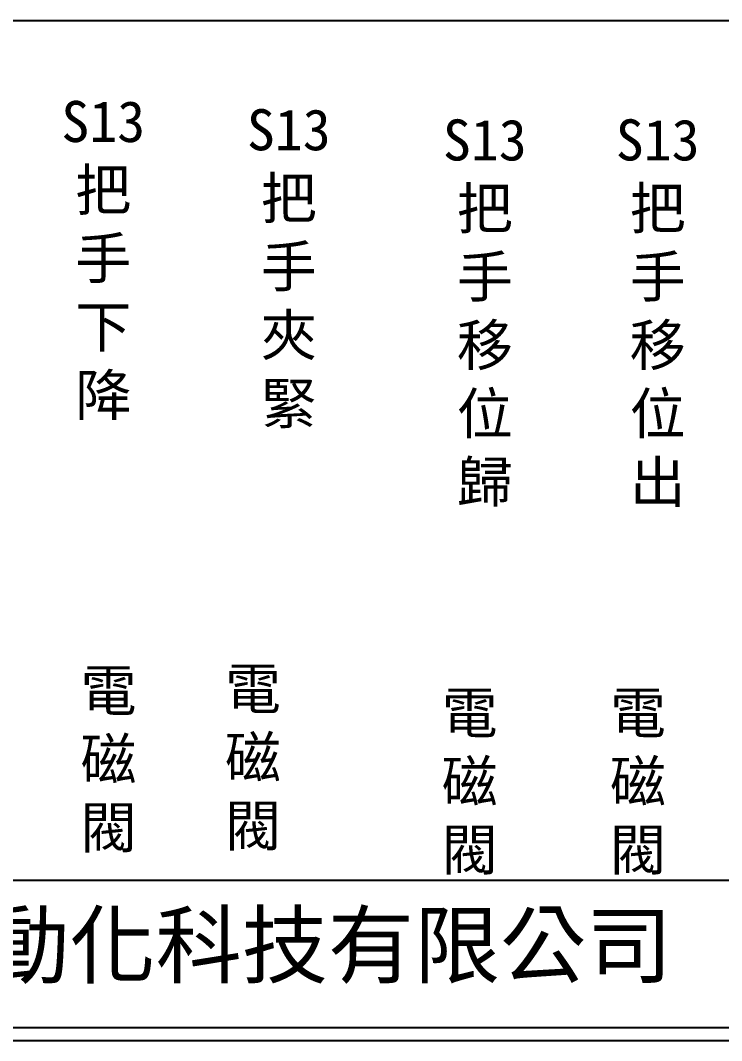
# Model space of a CAD drawing. Extents: x 926 to 1213, y 3 to 207.
# Drawn here: x 992.4 to 1059.1, y 3 to 100 of the extents above; entities that cross this region are included whole.
import ezdxf

# ---------------------------------------------------------------- set-up
doc = ezdxf.new("R2010")
doc.units = 0
doc.layers.add('圖框層', color=7, linetype='CONTINUOUS')
doc.layers.add('標尺寸層', color=3, linetype='CONTINUOUS')
doc.styles.add('CNS', font='romanc.shx', dxfattribs={"bigfont": 'chineset.shx'})
doc.styles.add('STSL', font='kaiu.ttf')

msp = doc.modelspace()

# ---------------------------------------------------------------- linework, layer by layer
at = {"layer": '圖框層', "color": 7}
for p, q in [((926.992, 18.25), (1211.493, 18.25)), ((926.992, 4.25), (1211.493, 4.25)), ((925.742, 3), (1212.742, 3))]:
    msp.add_line(p, q, dxfattribs=at)
at = {"layer": '標尺寸層', "color": 7}
msp.add_line((930.49, 99.958), (1208.361, 99.958), dxfattribs=at)

# ---------------------------------------------------------------- texts
at = {"layer": '圖框層', "color": 4, "style": 'STSL'}
msp.add_text('泓陞自動化科技有限公司', height=6, dxfattribs=at).set_placement((964.346, 9.076))
at = {"layer": '標尺寸層', "color": 7, "char_height": 3.9, "width": 2.84806, "attachment_point": 5, "style": 'CNS'}
for s, insert in [('{\\fDFKai-SB|b0|i0|c136|p65;S13把手下降}', (1000.281, 77.134)), ('{\\fDFKai-SB|b0|i0|c136|p65;S13把手夾緊}', (1017.92, 76.358)), ('{\\fDFKai-SB|b0|i0|c136|p65;S13把手移位歸}', (1036.556, 72.138)), ('{\\fDFKai-SB|b0|i0|c136|p65;S13把手移位出}', (1052.989, 72.138)), ('{\\fDFKai-SB|b0|i0|c136|p65;電磁閥}', (1000.784, 29.543)), ('{\\fDFKai-SB|b0|i0|c136|p65;電磁閥}', (1014.512, 29.715)), ('{\\fDFKai-SB|b0|i0|c136|p65;電磁閥}', (1035.112, 27.425)), ('{\\fDFKai-SB|b0|i0|c136|p65;電磁閥}', (1051.11, 27.425))]:
    msp.add_mtext(s, dxfattribs=dict(at, insert=insert))

doc.saveas('drawing.dxf')
